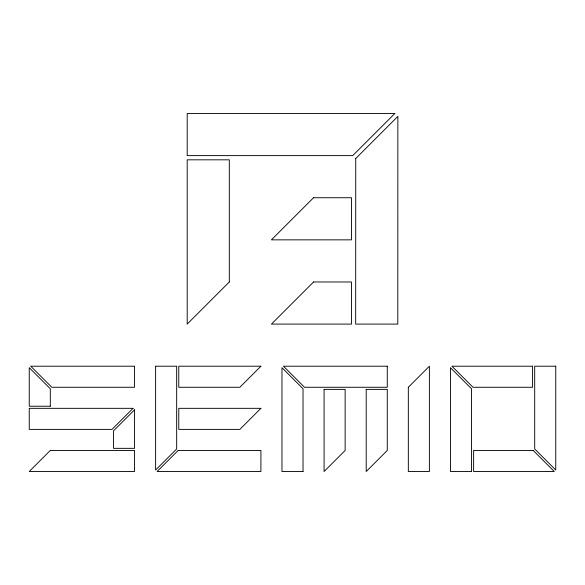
<?xml version="1.0" encoding="UTF-8"?>
<svg xmlns="http://www.w3.org/2000/svg" width="585" height="585" viewBox="0 0 585 585"><rect width="100%" height="100%" fill="white"/><g stroke="black" fill="none" stroke-linecap="round" stroke-linejoin="round"><path stroke-width="0.88" d="M155.61 366.21L155.61 470.026L176.67 448.966L176.67 366.21L155.61 366.21M324.09 389.376L324.083 471.51L345.143 450.45L345.15 389.376L324.09 389.376M355.738 158.52L355.673 324.09L397.793 324.09L397.858 116.408L355.738 158.52M366.21 389.376L366.21 471.51L387.27 450.45L387.27 389.376L366.21 389.376M408.33 387.27L408.33 471.51L429.39 471.51L429.39 366.21L408.33 387.27M50.31 450.45L29.25 471.51L134.55 471.51L134.55 450.45L50.31 450.45M394.824 113.49L352.704 155.61L187.2 155.61L187.2 113.49L394.824 113.49M229.313 281.97L187.2 324.09L187.2 159.822L229.313 159.822L229.313 281.97M313.553 197.73L271.433 239.85L351.461 239.85L351.461 197.73L313.553 197.73M133.066 408.33L112.006 429.39L29.25 429.39L29.25 408.33L133.066 408.33M134.55 409.822L113.49 430.882L113.49 448.344L134.55 448.344L134.55 409.822M313.553 281.97L271.433 324.09L351.461 324.09L351.461 281.97L313.553 281.97M260.91 366.21L239.85 387.27L178.776 387.27L178.776 366.21L260.91 366.21M178.154 450.45L157.102 471.51L260.91 471.51L260.91 450.45L178.154 450.45M260.91 408.33L239.85 429.39L178.776 429.39L178.776 408.33L260.91 408.33M134.55 366.217L30.742 366.21L51.802 387.27L134.55 387.277L134.55 366.217M387.27 366.21L283.454 366.21L304.514 387.27L387.27 387.27L387.27 366.21M532.584 366.21L451.934 366.21L472.994 387.27L532.584 387.27L532.584 366.21M555.75 366.21L534.69 366.21L534.69 448.966L555.75 470.026L555.75 366.21M50.31 406.224L29.25 406.224L29.25 367.702L50.31 388.762L50.31 406.224M533.198 450.45L473.616 450.45L473.616 471.51L554.258 471.51L533.198 450.45M303.03 471.51L281.97 471.51L281.97 367.694L303.03 388.754L303.03 471.51M471.51 471.51L450.45 471.51L450.45 367.694L471.51 388.754L471.51 471.51"/></g></svg>
